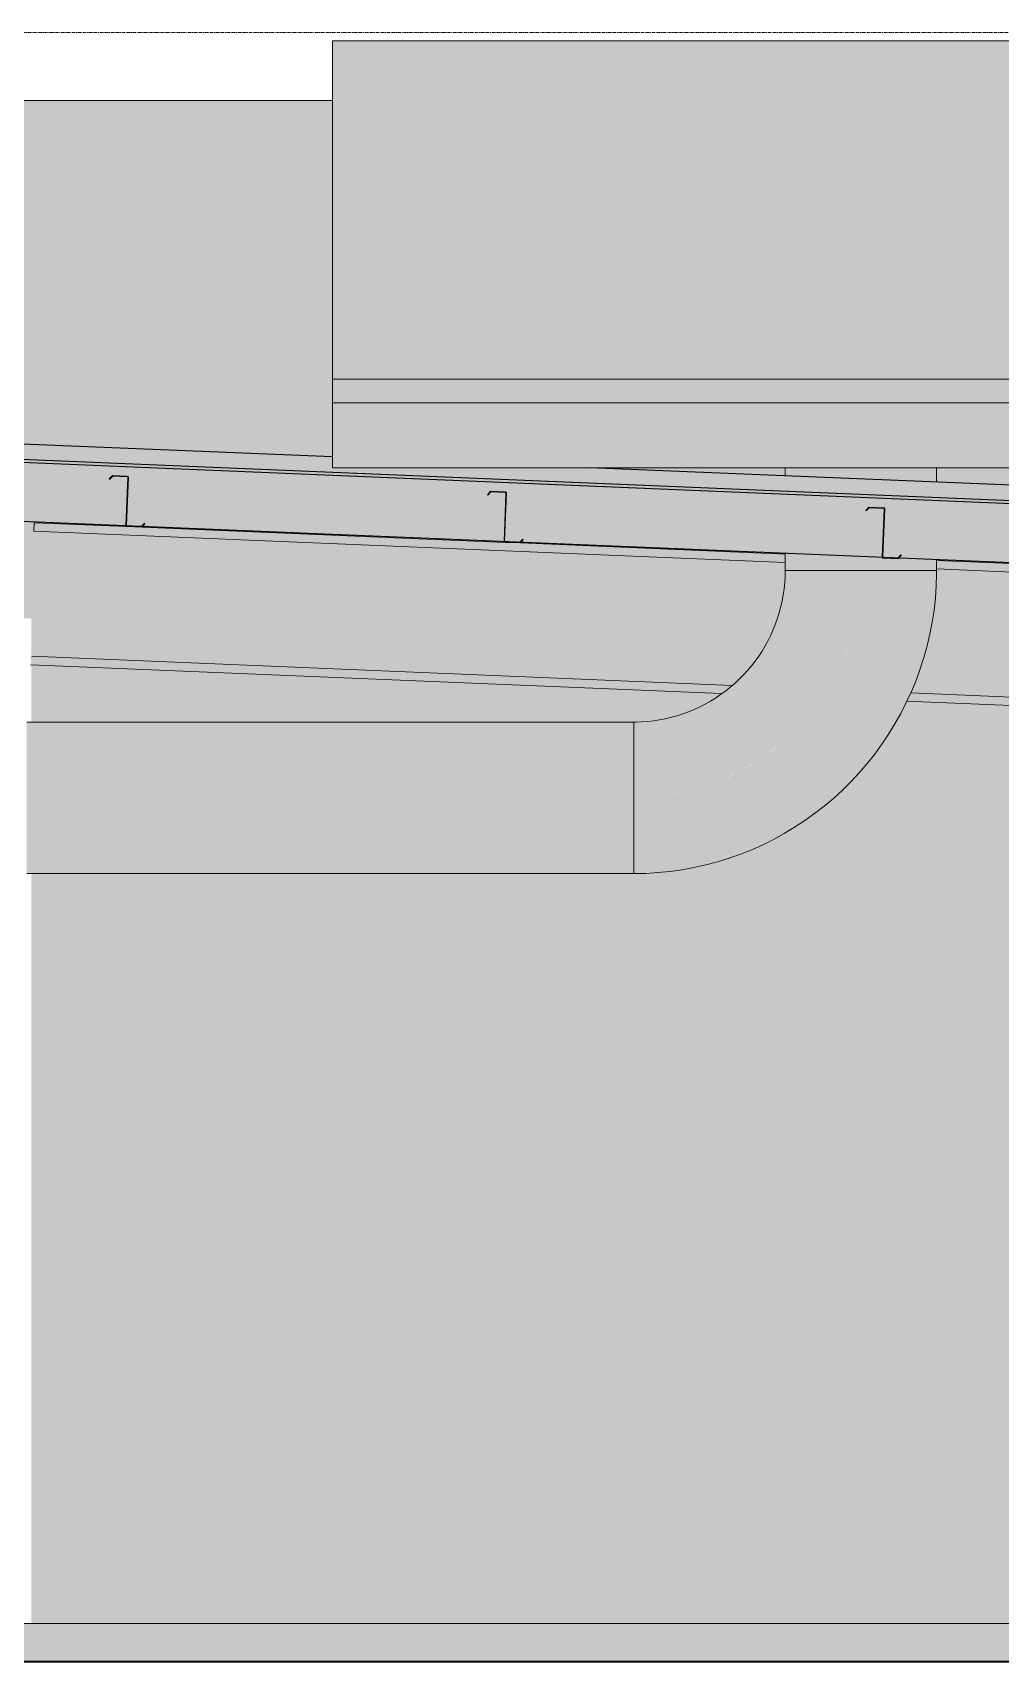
# Model space of a CAD drawing. Header units: inches. Extents: x -27425 to 3657, y -265 to 853.
# Drawn here: x -4227 to -4073.6, y -6 to 252 of the extents above; entities that cross this region are included whole.
import ezdxf

# ---------------------------------------------------------------- set-up
doc = ezdxf.new("R2010")
doc.units = ezdxf.units.IN
doc.header["$MEASUREMENT"] = 0
doc.linetypes.add('Grid Line 1_2_', pattern=[0.875, 0.5, -0.125, 0.125, -0.125])
for name, color, linetype, lineweight in [('A-CLNG', 13, 'Continuous', 9), ('A-FLOR-LEVL', 51, 'Continuous', 9), ('A-ROOF', 132, 'Continuous', 9), ('C-BLDG-PADS', 91, 'Continuous', 9), ('C-TOPO', 7, 'Continuous', 9), ('L-SITE-WALL', 31, 'Continuous', 9), ('M-EQPM', 50, 'Continuous', 9), ('M-HVAC-DUCT', 70, 'Continuous', 9), ('S-BEAM', 12, 'Continuous', 9)]:
    doc.layers.add(name, color=color, linetype=linetype, lineweight=lineweight)

# ---------------------------------------------------------------- blocks, each defined once
blk = doc.blocks.new('W-Wide Flange - W21X166-948457-Section 8')
at = {"layer": 'S-BEAM'}
h = blk.add_hatch(color=256, dxfattribs=at)
h.paths.add_polyline_path([(-22076.22, 143.13), (-22076.16, 144.49), (-22649.94, 168.4), (-22649.94, 167.04), (-22078.55, 143.23)], flags=0)
h.paths.add_polyline_path([(-22673.94, 168.04), (-22673.94, 169.4), (-22792.98, 174.36), (-22793.04, 173), (-22674.69, 168.07)], flags=0)
h = blk.add_hatch(color=256, dxfattribs=at)
h.paths.add_polyline_path([(-22077.1, 122.01), (-22077.04, 123.37), (-22654.07, 147.41), (-22654.7, 146.08), (-22078.55, 122.07)], flags=0)
h.paths.add_polyline_path([(-22684.03, 147.3), (-22682.3, 148.59), (-22793.39, 153.22), (-22793.39, 153.07), (-22793.52, 153.07), (-22793.45, 151.86), (-22684.97, 147.34)], flags=0)
for p, q in [((-22793.04, 173), (-22792.98, 174.36)), ((-22673.93, 168.04), (-22793.04, 173)), ((-22778.27, 173.75), (-22792.98, 174.36)), ((-22718.33, 171.25), (-22775.91, 173.65)), ((-22673.94, 169.4), (-22715.96, 171.15)), ((-22598.43, 166.25), (-22649.95, 168.4)), ((-22076.22, 143.13), (-22649.94, 167.04)), ((-22793.39, 153.22), (-22682.3, 148.59)), ((-22684.03, 147.3), (-22793.52, 151.86)), ((-22654.07, 147.41), (-22077.04, 123.37)), ((-22077.1, 122.01), (-22654.7, 146.08))]:
    blk.add_line(p, q, dxfattribs=at)
blk = doc.blocks.new('Girt_Z - 8_D-943828-Section 8')
at = {"layer": 'S-BEAM', "lineweight": 15}
for p, q in [((-22780.57, 181.85), (-22781.08, 181.29)), ((-22781.08, 181.29), (-22781, 181.22)), ((-22781, 181.22), (-22780.52, 181.74)), ((-22778.21, 181.75), (-22780.57, 181.85)), ((-22780.52, 181.74), (-22778.21, 181.64)), ((-22778.14, 181.56), (-22778.45, 173.94)), ((-22778.34, 173.94), (-22778.03, 181.55)), ((-22775.95, 173.76), (-22778.27, 173.85)), ((-22778.27, 173.75), (-22775.91, 173.65)), ((-22775.48, 174.27), (-22775.95, 173.76)), ((-22775.91, 173.65), (-22775.4, 174.2)), ((-22775.4, 174.2), (-22775.48, 174.27))]:
    blk.add_line(p, q, dxfattribs=at)
for centre, radius, start, end in [((-22778.21, 181.56), 0.187, 357.6141, 87.6141), ((-22778.21, 181.56), 0.0782, 357.6141, 85.4913), ((-22778.27, 173.93), 0.188, 177.6141, 267.6141), ((-22778.27, 173.93), 0.0782, 177.6141, 264.5717)]:
    blk.add_arc(centre, radius, start, end, dxfattribs=at)
blk = doc.blocks.new('Girt_Z - 8_D-V68-Section 8')
at = {"layer": 'S-BEAM'}
h = blk.add_hatch(dxfattribs=at)
h.set_pattern_fill('FP_6', color=256, style=0, pattern_type=2)
h.set_pattern_definition([(45, (-44662.207, 71.503), (-19.00703, 19.00703), []), (45, (-44662.207, 100.303), (-19.00703, 19.00703), [])])
h.paths.add_polyline_path([(-22715.96, 171.15), (-22715.45, 171.7), (-22715.54, 171.78), (-22716.01, 171.26), (-22718.32, 171.36), (-22718.33, 171.25), (-22717.89, 171.23)], flags=0)
h.paths.add_polyline_path([(-22718.4, 171.44), (-22718.08, 179.06), (-22718.19, 179.06), (-22718.5, 171.44)], flags=0)
h.paths.add_polyline_path([(-22721.05, 178.72), (-22720.58, 179.24), (-22718.26, 179.14), (-22718.26, 179.25), (-22720.62, 179.35), (-22721.13, 178.8)], flags=0)
at = {"layer": 'S-BEAM', "lineweight": 15}
for p, q in [((-22720.62, 179.35), (-22721.13, 178.8)), ((-22721.13, 178.8), (-22721.05, 178.72)), ((-22721.05, 178.72), (-22720.58, 179.24)), ((-22718.26, 179.25), (-22720.62, 179.35)), ((-22720.58, 179.24), (-22718.26, 179.14)), ((-22718.19, 179.06), (-22718.5, 171.44)), ((-22718.4, 171.44), (-22718.08, 179.06)), ((-22718.33, 171.25), (-22715.96, 171.15)), ((-22716.01, 171.26), (-22718.32, 171.36)), ((-22715.54, 171.78), (-22716.01, 171.26)), ((-22715.96, 171.15), (-22715.45, 171.7)), ((-22715.45, 171.7), (-22715.54, 171.78))]:
    blk.add_line(p, q, dxfattribs=at)
for centre, radius, start, end in [((-22718.27, 179.06), 0.187, 357.6141, 87.6141), ((-22718.27, 179.06), 0.0782, 357.6141, 85.4913), ((-22718.32, 171.43), 0.188, 177.6141, 267.6141), ((-22718.32, 171.43), 0.0782, 177.6141, 264.5717)]:
    blk.add_arc(centre, radius, start, end, dxfattribs=at)
blk = doc.blocks.new('Girt_Z - 8_D-V69-Section 8')
at = {"layer": 'S-BEAM', "lineweight": 15}
for p, q in [((-22660.67, 176.85), (-22661.18, 176.3)), ((-22661.18, 176.3), (-22661.1, 176.22)), ((-22661.1, 176.22), (-22660.63, 176.74)), ((-22658.31, 176.75), (-22660.67, 176.85)), ((-22660.63, 176.74), (-22658.31, 176.64)), ((-22658.24, 176.56), (-22658.56, 168.94)), ((-22658.45, 168.94), (-22658.13, 176.56)), ((-22656.06, 168.76), (-22658.38, 168.86)), ((-22658.38, 168.75), (-22656.01, 168.65)), ((-22655.59, 169.28), (-22656.06, 168.76)), ((-22656.01, 168.65), (-22655.51, 169.2)), ((-22655.51, 169.2), (-22655.59, 169.28))]:
    blk.add_line(p, q, dxfattribs=at)
for centre, radius, start, end in [((-22658.32, 176.57), 0.187, 357.6141, 87.6141), ((-22658.32, 176.57), 0.0782, 357.6141, 85.4913), ((-22658.37, 168.94), 0.188, 177.6141, 267.6141), ((-22658.37, 168.94), 0.0782, 177.6141, 264.5717)]:
    blk.add_arc(centre, radius, start, end, dxfattribs=at)
blk = doc.blocks.new('Carrier_48TC_Standard_Efficiency_Gas_Heat_Electric_Cooling_Packaged_Rooftop_Unit_3_to_15_nominal_tons - 15 ton 48TC__16-873539-Section 8')
at = {"layer": 'M-EQPM'}
for points in [[(-22674.69, 193.33), (-22629.83, 193.33), (-22629.83, 250.7), (-22745.7, 250.7), (-22745.7, 193.33), (-22683.33, 193.33)], [(-22629.7, 214.08), (-22629.7, 245.58), (-22629.83, 245.58), (-22629.83, 214.08)], [(-22629.83, 199.45), (-22629.7, 199.45), (-22629.7, 214.08), (-22629.83, 214.08)], [(-22683.33, 183.08), (-22629.83, 183.08), (-22629.83, 197.08), (-22745.7, 197.08), (-22745.7, 183.08), (-22700.61, 183.08)]]:
    blk.add_hatch(color=256, dxfattribs=at).paths.add_polyline_path(points, flags=0)
for p, q in [((-22745.7, 250.7), (-22629.83, 250.7)), ((-22745.7, 193.33), (-22745.7, 250.7)), ((-22629.83, 193.33), (-22629.83, 250.7)), ((-22629.83, 245.58), (-22629.7, 245.58)), ((-22629.7, 245.58), (-22629.7, 214.08)), ((-22629.83, 214.08), (-22629.7, 214.08)), ((-22629.7, 214.08), (-22629.7, 199.45)), ((-22629.83, 199.45), (-22629.7, 199.45)), ((-22745.7, 197.08), (-22629.83, 197.08)), ((-22745.7, 183.08), (-22745.7, 197.08)), ((-22629.83, 183.08), (-22629.83, 197.08)), ((-22629.83, 193.33), (-22745.7, 193.33)), ((-22629.83, 183.08), (-22745.7, 183.08))]:
    blk.add_line(p, q, dxfattribs=at)
blk = doc.blocks.new('Round Elbow - 1_5 D-888105-Section 8')
at = {"layer": 'M-HVAC-DUCT'}
for points in [[(-22697.94, 130.79), (-22693.91, 131.01), (-22689.67, 131.76), (-22686.05, 132.81), (-22681.86, 134.6), (-22678.25, 136.69), (-22675.06, 139.03), (-22672.49, 141.33), (-22669.8, 144.34), (-22667.46, 147.63), (-22665.41, 151.4), (-22663.87, 155.22), (-22662.84, 158.78), (-22662.17, 162.76), (-22661.94, 166.79), (-22673.94, 166.79), (-22674.3, 162.82), (-22674.91, 160.02), (-22676.24, 156.58), (-22677.93, 153.57), (-22679.9, 150.97), (-22682.22, 148.65), (-22684.97, 146.59), (-22688.19, 144.87), (-22691.5, 143.69), (-22695.02, 142.99), (-22697.94, 142.79), (-22697.94, 132.64)], [(-22697.94, 118.79), (-22692.75, 119.09), (-22688.58, 119.71), (-22683.27, 121.12), (-22679.05, 122.69), (-22674.69, 124.83), (-22671.27, 126.88), (-22667.49, 129.68), (-22663.46, 133.44), (-22660.58, 136.68), (-22658.03, 140.12), (-22655.6, 144.18), (-22653.59, 148.42), (-22652.01, 152.85), (-22650.86, 157.42), (-22650.17, 162.08), (-22649.94, 166.79), (-22661.94, 166.79), (-22662.17, 162.76), (-22662.84, 158.78), (-22663.96, 154.9), (-22665.51, 151.17), (-22667.46, 147.63), (-22669.8, 144.34), (-22672.49, 141.33), (-22675.5, 138.64), (-22679.29, 136.02), (-22682.32, 134.35), (-22686.63, 132.64), (-22689.93, 131.69), (-22693.91, 131.01), (-22697.94, 130.79), (-22697.94, 119.02)]]:
    blk.add_hatch(color=256, dxfattribs=at).paths.add_polyline_path(points, flags=0)
for p, q in [((-22673.94, 166.79), (-22661.94, 166.79)), ((-22661.94, 166.79), (-22649.94, 166.79)), ((-22697.94, 130.79), (-22697.94, 142.79)), ((-22697.94, 118.79), (-22697.94, 130.79))]:
    blk.add_line(p, q, dxfattribs=at)
at = {"layer": 'M-HVAC-DUCT', "flags": 128}
for points in [[(-22673.94, 166.79), (-22673.96, 165.83), (-22674.02, 164.87), (-22674.11, 163.91), (-22674.25, 162.96), (-22674.42, 162.02), (-22674.63, 161.08), (-22674.88, 160.15), (-22675.16, 159.24), (-22675.48, 158.33), (-22675.84, 157.44), (-22676.23, 156.56), (-22676.65, 155.7), (-22677.11, 154.86), (-22677.61, 154.04), (-22678.13, 153.23), (-22678.69, 152.45), (-22679.28, 151.69), (-22679.9, 150.96), (-22680.55, 150.25), (-22681.22, 149.57), (-22681.92, 148.91), (-22682.65, 148.29), (-22683.4, 147.69), (-22684.18, 147.13), (-22684.97, 146.59), (-22685.79, 146.09), (-22686.63, 145.62), (-22687.48, 145.18), (-22688.36, 144.78), (-22689.24, 144.42), (-22690.15, 144.09), (-22691.06, 143.79), (-22691.98, 143.54), (-22692.92, 143.32), (-22693.86, 143.14), (-22694.81, 142.99), (-22695.77, 142.88), (-22696.72, 142.82), (-22697.68, 142.79), (-22697.94, 142.79)], [(-22697.94, 118.79), (-22696.02, 118.82), (-22694.11, 118.94), (-22692.2, 119.13), (-22690.29, 119.4), (-22688.41, 119.74), (-22686.53, 120.16), (-22684.68, 120.66), (-22682.84, 121.22), (-22681.03, 121.86), (-22679.25, 122.57), (-22677.5, 123.36), (-22675.78, 124.21), (-22674.09, 125.13), (-22672.44, 126.12), (-22670.84, 127.17), (-22669.28, 128.29), (-22667.76, 129.46), (-22666.29, 130.7), (-22664.87, 131.99), (-22663.51, 133.34), (-22662.2, 134.75), (-22660.95, 136.2), (-22659.75, 137.71), (-22658.62, 139.26), (-22657.55, 140.85), (-22656.55, 142.49), (-22655.61, 144.16), (-22654.74, 145.87), (-22653.93, 147.62), (-22653.2, 149.39), (-22652.54, 151.2), (-22651.96, 153.02), (-22651.44, 154.87), (-22651, 156.74), (-22650.64, 158.63), (-22650.35, 160.53), (-22650.14, 162.43), (-22650, 164.35), (-22649.94, 166.27), (-22649.94, 166.79)]]:
    blk.add_lwpolyline(points, dxfattribs=at)

msp = doc.modelspace()

# ---------------------------------------------------------------- hatches: boundary and pattern name
at = {"layer": 'A-CLNG'}
msp.add_hatch(color=256, dxfattribs=at).paths.add_polyline_path([(-3493.88, 144), (-3493.88, 153.76), (-4232.63, 184.54), (-4232.63, 174.78), (-3495.01, 144.05)], flags=0)
at = {"layer": 'A-ROOF'}
msp.add_hatch(color=256, dxfattribs=at).paths.add_polyline_path([(-3409.88, 149.84), (-3409.88, 152.71), (-4138.63, 183.08), (-4179.44, 183.08), (-4179.44, 184.78), (-4232.57, 186.99), (-4232.57, 184.11), (-3443.17, 151.22)], flags=0)
at = {"layer": 'C-BLDG-PADS'}
h = msp.add_hatch(dxfattribs=at)
h.set_pattern_fill('FP_8', color=256, style=0, pattern_type=2)
h.set_pattern_definition([(50, (-44662.207, 71.503), (55.0854, -4.81984), [5.76, -63.36]), (355, (-44662.207, 71.503), (-10.65569, 57.76853), [4.608, -50.688]), (100.451, (-44657.616, 71.1), (44.42947, 52.94866), [4.895, -53.848]), (46.184, (-44662.21, 86.86), (81.96444, -12.71212), [8.64, -95.04]), (96.636, (-44655.376, 85.804), (71.7815, 74.81238), [7.343, -80.772]), (351.184, (-44662.21, 86.86), (71.78195, 74.81243), [6.912, -76.032]), (21, (-44654.527, 83.023), (45.84207, -30.92146), [5.76, -63.36]), (326, (-44654.527, 83.023), (18.687064, 55.69148), [4.608, -50.688]), (71.451, (-44650.707, 80.446), (64.52891, 24.77011), [4.895, -53.848]), (37.5, (-44662.207, 71.503), (0.933895, 25.566816), [2.534, -47.539, 2.534, -48.922, -50.88]), (37.5, (-44662.207, 71.503), (0.933895, 25.566816), [-101.53, 2.534, -48.346]), (7.5, (-44662.207, 71.503), (20.20404, 30.291303), [2.534, -26.803, 2.534, -46.387, -19.392]), (7.5, (-44662.207, 71.503), (20.20404, 30.291303), [-78.259, 2.534, -16.858]), (327.5, (-44679.333, 71.503), (40.997785, -1.732403), [2.534, -16.666, 2.534, -57.37, -79.488]), (327.5, (-44679.333, 71.503), (40.997785, -1.732403), [-79.104, 2.534, -76.954]), (317.5, (-44687.013, 71.503), (44.788883, 7.68784), [2.534, -22.426, 2.534, -37.248, -56.448]), (317.5, (-44687.013, 71.503), (44.788883, 7.68784), [-64.742, 2.534, -53.914])])
h.paths.add_polyline_path([(-5724.07, -6), (-3491.38, -6), (-3491.38, 0), (-7719.13, 0), (-7719.13, -6), (-5862.31, -6)], flags=0)
at = {"layer": 'L-SITE-WALL', "lineweight": 5}
h = msp.add_hatch(color=256, dxfattribs=at)
h.paths.add_polyline_path([(-4243.76, 0), (-4233.13, 0), (-4233.13, 118.79), (-4243.76, 118.79), (-4243.76, 20.11)], flags=0)
h.paths.add_polyline_path([(-4227.13, 0), (-3892.51, 0), (-3892.51, 137.91), (-4088.44, 146.08), (-4089.65, 143.65), (-4091.94, 139.9), (-4094.58, 136.34), (-4098.3, 132.34), (-4101.23, 129.68), (-4105.02, 126.88), (-4109.42, 124.28), (-4113.76, 122.28), (-4117.93, 120.81), (-4122.95, 119.61), (-4127.48, 118.99), (-4131.68, 118.79), (-4227.13, 118.79), (-4227.13, 6.86)], flags=0)
h.paths.add_polyline_path([(-3909.71, 140.65), (-3905.31, 140.7), (-3904.56, 158.68), (-3909.72, 159.14), (-3927, 160.11), (-3952.17, 161.35), (-4000.02, 163.52), (-4083.68, 167.04), (-4083.75, 165.46), (-4083.96, 161.79), (-4084.74, 156.9), (-4086.04, 152.05), (-4087.46, 148.16), (-4087.81, 147.41), (-3983.15, 143.13), (-3943.07, 141.64), (-3922.59, 140.97)], flags=0)
h.paths.add_polyline_path([(-4203.47, 142.79), (-4131.15, 142.82), (-4127.72, 143.15), (-4124.75, 143.82), (-4121.48, 145.08), (-4118.56, 146.71), (-4117.77, 147.3), (-4227.13, 151.86), (-4227.13, 142.79), (-4220.75, 142.79)], flags=0)
h.paths.add_polyline_path([(-4233.63, 142.79), (-4233.13, 142.79), (-4233.13, 143.58), (-4233.63, 143.57), (-4233.63, 143.19)], flags=0)
h.paths.add_polyline_path([(-3522.13, 145), (-3517.92, 145), (-3670.02, 151.28), (-3670.12, 151.17), (-3581.41, 147.47)], flags=0)
h.paths.add_polyline_path([(-4116.05, 148.59), (-4115.63, 148.99), (-4113.3, 151.4), (-4111.49, 153.82), (-4109.77, 157.04), (-4108.59, 160.34), (-4107.89, 163.87), (-4107.68, 166.79), (-4107.72, 168.04), (-4226.78, 173), (-4226.73, 174.36), (-4212.02, 173.75), (-4212.01, 173.85), (-4232.51, 174.77), (-4232.51, 159.39), (-4243.76, 159.39), (-4243.76, 159.2), (-4227.13, 159.2), (-4227.13, 153.22), (-4117.07, 148.63)], flags=0)
h.paths.add_polyline_path([(-3672.48, 151.26), (-3672.48, 151.37), (-3729.98, 153.76), (-3730.07, 153.66), (-3672.56, 151.27)], flags=0)
h.paths.add_polyline_path([(-3732.43, 153.76), (-3732.43, 153.87), (-3789.91, 156.27), (-3790.01, 156.16), (-3732.51, 153.77)], flags=0)
h.paths.add_polyline_path([(-3493.26, 156.19), (-3493.26, 241.25), (-4063.44, 241.25), (-4063.44, 199.45), (-4063.57, 199.45), (-4063.57, 183.08), (-4083.68, 183.08), (-4083.68, 180.79), (-3493.88, 156.21)], flags=0)
h.paths.add_polyline_path([(-3792.38, 156.26), (-3792.38, 156.37), (-3849.86, 158.77), (-3849.96, 158.66), (-3792.46, 156.26)], flags=0)
h.paths.add_polyline_path([(-3852.33, 158.76), (-3852.33, 158.87), (-3909.81, 161.27), (-3909.91, 161.16), (-3852.41, 158.76)], flags=0)
h.paths.add_polyline_path([(-3912.28, 161.26), (-3912.27, 161.37), (-3969.76, 163.77), (-3969.86, 163.66), (-3912.35, 161.26)], flags=0)
h.paths.add_polyline_path([(-3502.81, 162.04), (-3503.38, 162.57), (-3503.38, 164.89), (-3503.27, 164.89), (-3503.2, 162.5), (-3502.74, 162.12)], flags=0)
h.paths.add_polyline_path([(-3495.96, 162.04), (-3496.03, 162.12), (-3495.49, 162.57), (-3495.49, 164.89), (-3495.38, 164.89), (-3495.38, 162.52), (-3495.57, 162.36)], flags=0)
h.paths.add_polyline_path([(-3972.22, 163.75), (-3972.22, 163.86), (-4029.7, 166.26), (-4029.81, 166.15), (-3972.3, 163.76)], flags=0)
h.paths.add_polyline_path([(-3496.03, 164.96), (-3503.2, 164.96), (-3503.2, 165.07), (-3495.57, 165.07), (-3495.57, 164.96), (-3495.96, 164.96)], flags=0)
h.paths.add_polyline_path([(-4032.17, 166.29), (-4032.17, 166.36), (-4032.17, 166.36)], flags=0)
h.paths.add_polyline_path([(-4032.17, 166.25), (-4032.24, 166.43), (-4083.68, 168.57), (-4083.68, 168.4), (-4032.25, 166.25)], flags=0)
h.paths.add_polyline_path([(-4107.68, 169.4), (-4107.68, 169.57), (-4149.6, 171.26), (-4149.7, 171.15), (-4108.43, 169.43)], flags=0)
h.paths.add_polyline_path([(-4152.07, 171.25), (-4152.07, 171.36), (-4209.55, 173.76), (-4209.65, 173.65), (-4152.15, 171.25)], flags=0)
h.paths.add_polyline_path([(-4107.68, 181.79), (-4107.68, 183.08), (-4138.63, 183.08), (-4116.69, 182.16)], flags=0)
h.paths.add_polyline_path([(-4179.44, 184.78), (-4179.44, 241.25), (-4232.51, 241.25), (-4232.51, 186.99), (-4203.47, 185.78)], flags=0)
h.paths.add_polyline_path([(-3502.81, 235.04), (-3503.38, 235.57), (-3503.38, 237.89), (-3503.27, 237.89), (-3503.2, 235.5), (-3502.74, 235.12)], flags=0)
h.paths.add_polyline_path([(-3495.96, 235.04), (-3496.03, 235.12), (-3495.49, 235.57), (-3495.49, 237.89), (-3495.38, 237.89), (-3495.38, 235.52), (-3495.57, 235.36)], flags=0)
h.paths.add_polyline_path([(-3495.57, 237.96), (-3503.2, 237.96), (-3503.2, 238.07), (-3495.57, 238.07)], flags=0)
at = {"layer": 'M-HVAC-DUCT', "lineweight": 5}
h = msp.add_hatch(color=256, dxfattribs=at)
h.paths.add_polyline_path([(-4107.45, 166.79), (-4095.68, 166.79), (-4095.68, 169.07), (-4107.68, 169.57), (-4107.68, 166.79), (-4107.49, 166.79)], flags=0)
h.paths.add_polyline_path([(-4095.68, 181.29), (-4095.68, 183.08), (-4107.68, 183.08), (-4107.68, 181.79), (-4096.57, 181.32)], flags=0)
h = msp.add_hatch(color=256, dxfattribs=at)
h.paths.add_polyline_path([(-4083.91, 166.79), (-4083.68, 166.79), (-4083.7, 168.57), (-4089.65, 168.76), (-4089.8, 168.65), (-4092.12, 168.76), (-4092.12, 168.86), (-4095.68, 169.07), (-4095.68, 166.79), (-4084.6, 166.79)], flags=0)
h.paths.add_polyline_path([(-4083.68, 180.79), (-4083.68, 183.08), (-4095.68, 183.08), (-4095.68, 181.29), (-4083.78, 180.79)], flags=0)
h = msp.add_hatch(color=256, dxfattribs=at)
h.paths.add_polyline_path([(-4250.87, 130.79), (-4232.63, 130.79), (-4232.63, 142.79), (-4250.87, 142.79), (-4250.87, 132.64)], flags=0)
h.paths.add_polyline_path([(-4134.35, 130.79), (-4131.68, 130.79), (-4131.68, 142.79), (-4227.88, 142.79), (-4227.88, 130.79), (-4203.47, 130.79)], flags=0)
h = msp.add_hatch(color=256, dxfattribs=at)
h.paths.add_polyline_path([(-4250.87, 118.79), (-4232.63, 118.79), (-4232.63, 130.79), (-4250.87, 130.79), (-4250.87, 119.02)], flags=0)
h.paths.add_polyline_path([(-4227.88, 118.79), (-4131.68, 118.79), (-4131.68, 130.79), (-4227.88, 130.79), (-4227.88, 118.97)], flags=0)

# ---------------------------------------------------------------- linework, layer by layer
at = {"layer": 'A-CLNG', "lineweight": 25}
for p, q in [((-3493.88, 153.76), (-4232.63, 184.54)), ((-4232.63, 174.78), (-3493.88, 144))]:
    msp.add_line(p, q, dxfattribs=at)
at = {"layer": 'A-FLOR-LEVL', "linetype": 'Grid Line 1_2_'}
for p, q in [((-7991.07, 252), (-3180.7, 252)), ((-7991.07, 0), (-3180.7, 0))]:
    msp.add_line(p, q, dxfattribs=at)
at = {"layer": 'A-ROOF', "lineweight": 25}
for p, q in [((-4179.44, 184.78), (-4232.57, 186.99)), ((-4232.57, 184.11), (-3504.01, 153.76)), ((-3409.88, 152.71), (-4138.63, 183.08))]:
    msp.add_line(p, q, dxfattribs=at)
at = {"layer": 'C-BLDG-PADS'}
for p, q in [((-3491.38, 0), (-7719.13, 0)), ((-7719.13, -6), (-3491.38, -6))]:
    msp.add_line(p, q, dxfattribs=at)
at = {"layer": 'C-TOPO', "lineweight": 35}
msp.add_line((-7524.9, -6.01), (-3533.52, -6.01), dxfattribs=at)
at = {"layer": 'C-TOPO'}
msp.add_line((-3533.52, -6.01), (-7524.9, -6.01), dxfattribs=at)
at = {"layer": 'L-SITE-WALL'}
msp.add_line((-4179.44, 241.25), (-4232.51, 241.25), dxfattribs=at)
at = {"layer": 'M-HVAC-DUCT'}
for p, q in [((-4107.68, 183.08), (-4107.68, 181.79)), ((-4083.68, 180.79), (-4083.68, 183.08)), ((-4107.68, 169.57), (-4107.68, 166.79)), ((-4083.68, 166.79), (-4083.68, 168.57)), ((-4083.68, 166.79), (-4107.68, 166.79)), ((-4131.68, 142.79), (-4227.88, 142.79)), ((-4131.68, 142.79), (-4131.68, 118.79)), ((-4227.88, 118.79), (-4131.68, 118.79))]:
    msp.add_line(p, q, dxfattribs=at)

# ---------------------------------------------------------------- block references
at = {"layer": 'M-EQPM'}
msp.add_blockref('Carrier_48TC_Standard_Efficiency_Gas_Heat_Electric_Cooling_Packaged_Rooftop_Unit_3_to_15_nominal_tons - 15 ton 48TC__16-873539-Section 8', (18566.26, 0), dxfattribs=at)
at = {"layer": 'M-HVAC-DUCT'}
msp.add_blockref('Round Elbow - 1_5 D-888105-Section 8', (18566.26, 0), dxfattribs=at)
at = {"layer": 'S-BEAM'}
for name in ['Girt_Z - 8_D-943828-Section 8', 'Girt_Z - 8_D-V68-Section 8', 'Girt_Z - 8_D-V69-Section 8', 'W-Wide Flange - W21X166-948457-Section 8']:
    msp.add_blockref(name, (18566.26, 0), dxfattribs=at)

doc.saveas('drawing.dxf')
